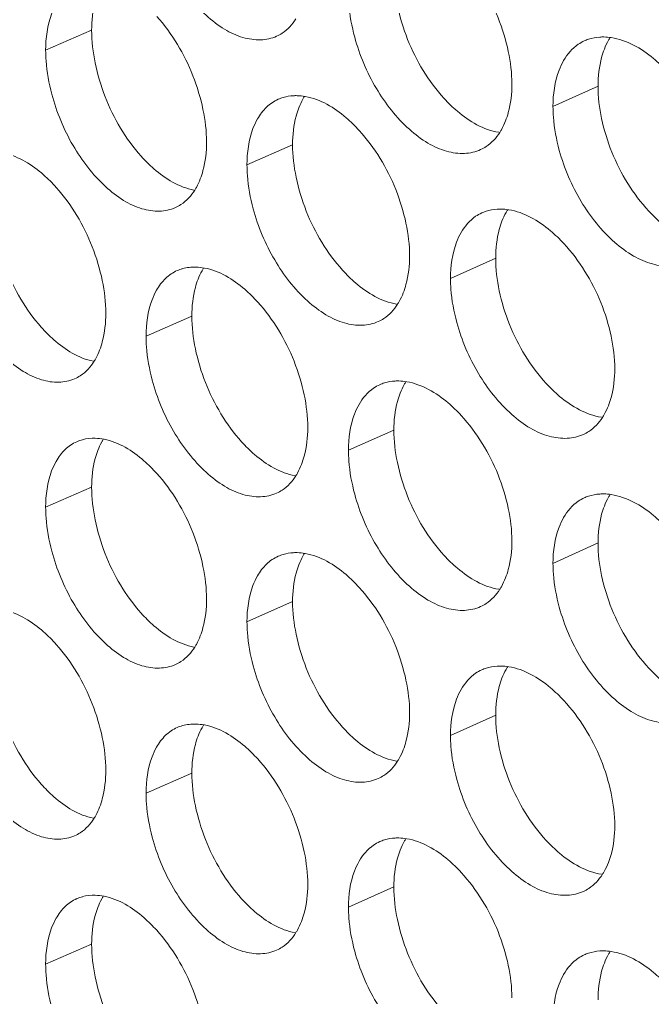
# Model space of a CAD drawing. Header units: millimetres. Extents: x 1177 to 4147, y 93 to 2194.
# Drawn here: x 2555.49 to 2566.4, y 803.63 to 820.49 of the extents above; entities that cross this region are included whole.
import ezdxf

# ---------------------------------------------------------------- set-up
doc = ezdxf.new("R2010")
doc.units = ezdxf.units.MM
doc.header["$LTSCALE"] = 0.1
doc.layers.get('0').update_dxf_attribs({"lineweight": 13})
doc.layers.add('标注', color=251, linetype='Continuous', lineweight=9)

# ---------------------------------------------------------------- blocks, each defined once
blk = doc.blocks.new('02')
at = {"layer": '标注'}
for p, q in [((4421.609, 763.127), (4420.477, 762.635)), ((4434.072, 761.755), (4432.963, 761.25)), ((4426.555, 760.311), (4425.432, 759.813)), ((4431.553, 757.518), (4430.44, 757.015)), ((4424.075, 756.091), (4422.948, 755.596)), ((4429.047, 753.286), (4427.929, 752.786)), ((4421.609, 751.877), (4420.477, 751.385)), ((4421.609, 751.877), (4420.477, 751.385)), ((4434.072, 750.505), (4432.963, 750)), ((4426.555, 749.061), (4425.432, 748.563)), ((4426.555, 749.061), (4425.432, 748.563)), ((4431.553, 746.268), (4430.44, 745.765)), ((4431.553, 746.268), (4430.44, 745.765)), ((4424.075, 744.841), (4422.948, 744.346)), ((4429.047, 742.036), (4427.929, 741.536)), ((4421.609, 740.627), (4420.477, 740.135))]:
    blk.add_line(p, q, dxfattribs=at)
for centre, radius, start, end in [((4434.159, 761.933), 1.026, 108.4653, 114.5554), ((4426.606, 760.513), 1.001, 106.2734, 113.935), ((4431.628, 757.704), 1.017, 107.7472, 114.3481), ((4424.114, 756.302), 0.993, 105.5171, 113.729), ((4429.11, 753.481), 1.009, 107.0166, 114.1413), ((4421.636, 752.096), 0.984, 104.7476, 113.5233), ((4421.636, 752.096), 0.984, 104.7476, 113.5233), ((4434.159, 750.683), 1.026, 108.4653, 114.5554), ((4426.606, 749.263), 1.001, 106.2734, 113.935), ((4426.606, 749.263), 1.001, 106.2734, 113.935), ((4431.628, 746.454), 1.017, 107.7472, 114.3481), ((4431.628, 746.454), 1.017, 107.7472, 114.3481), ((4424.114, 745.052), 0.993, 105.5171, 113.729), ((4429.11, 742.231), 1.009, 107.0166, 114.1413), ((4421.636, 740.846), 0.984, 104.7476, 113.5233), ((4434.159, 739.433), 1.026, 108.4653, 114.5554)]:
    blk.add_arc(centre, radius, start, end, dxfattribs=at)
for points, knots in [([(4423.101, 765.765), (4423.219, 765.325), (4423.562, 764.498), (4424.227, 763.634), (4424.849, 763.148), (4425.308, 762.935), (4425.756, 762.867), (4426.038, 762.926), (4426.16, 762.981)], [0, 0, 0, 0, 0.299735, 0.582272, 0.706518, 0.81572, 0.911912, 1, 1, 1, 1]), ([(4431.952, 761.805), (4431.952, 762.074), (4431.883, 762.633), (4431.551, 763.714), (4431.092, 764.47), (4430.706, 764.89)], [0, 0, 0, 0, 0.238495, 0.494451, 1, 1, 1, 1]), ([(4429.047, 764.536), (4429.047, 764.267), (4429.116, 763.708), (4429.444, 762.627), (4429.9, 761.869), (4430.284, 761.449)], [0, 0, 0, 0, 0.238709, 0.494811, 1, 1, 1, 1]), ([(4421.761, 764.034), (4421.736, 763.968), (4421.642, 763.674), (4421.609, 763.363), (4421.609, 763.127)], [0, 0, 0, 0, 0.230754, 1, 1, 1, 1]), ([(4427.929, 764.036), (4427.929, 763.949), (4427.944, 763.585), (4428.011, 763.224), (4428.084, 762.956)], [0, 0, 0, 0, 0.238197, 1, 1, 1, 1]), ([(4420.734, 763.765), (4420.691, 763.689), (4420.53, 763.334), (4420.477, 762.936), (4420.477, 762.635)], [0, 0, 0, 0, 0.224496, 1, 1, 1, 1]), ([(4424.437, 760.376), (4424.437, 760.645), (4424.369, 761.204), (4424.042, 762.286), (4423.591, 763.045), (4423.21, 763.469)], [0, 0, 0, 0, 0.238705, 0.494901, 1, 1, 1, 1]), ([(4426.16, 762.981), (4426.208, 763.002), (4426.399, 763.105), (4426.55, 763.273), (4426.637, 763.412)], [0, 0, 0, 0, 0.241404, 1, 1, 1, 1]), ([(4421.609, 763.127), (4421.609, 762.857), (4421.676, 762.298), (4422, 761.216), (4422.447, 760.455), (4422.827, 760.031)], [0, 0, 0, 0, 0.238919, 0.49526, 1, 1, 1, 1]), ([(4428.084, 762.956), (4428.203, 762.516), (4428.552, 761.687), (4429.226, 760.826), (4429.855, 760.344), (4430.321, 760.134), (4430.774, 760.07), (4431.058, 760.133), (4431.182, 760.189)], [0, 0, 0, 0, 0.298788, 0.580857, 0.705138, 0.814605, 0.911286, 1, 1, 1, 1]), ([(4434.215, 762.962), (4434.182, 762.963), (4434.053, 762.96), (4433.925, 762.936), (4433.835, 762.906)], [0, 0, 0, 0, 0.257054, 1, 1, 1, 1]), ([(4434.372, 762.95), (4434.358, 762.929), (4434.303, 762.837), (4434.257, 762.74), (4434.228, 762.664)], [0, 0, 0, 0, 0.242189, 1, 1, 1, 1]), ([(4435.769, 762.117), (4435.664, 762.229), (4435.277, 762.602), (4434.778, 762.891), (4434.396, 762.947)], [0, 0, 0, 0, 0.284973, 1, 1, 1, 1]), ([(4433.733, 762.866), (4433.681, 762.842), (4433.475, 762.726), (4433.315, 762.537), (4433.226, 762.382)], [0, 0, 0, 0, 0.240785, 1, 1, 1, 1]), ([(4420.477, 762.635), (4420.477, 762.548), (4420.492, 762.183), (4420.558, 761.822), (4420.629, 761.554)], [0, 0, 0, 0, 0.238111, 1, 1, 1, 1]), ([(4434.228, 762.664), (4434.202, 762.598), (4434.106, 762.304), (4434.072, 761.992), (4434.072, 761.755)], [0, 0, 0, 0, 0.231495, 1, 1, 1, 1]), ([(4433.226, 762.382), (4433.182, 762.306), (4433.018, 761.95), (4432.963, 761.552), (4432.963, 761.25)], [0, 0, 0, 0, 0.225686, 1, 1, 1, 1]), ([(4431.796, 760.897), (4431.822, 760.964), (4431.918, 761.257), (4431.952, 761.568), (4431.952, 761.805)], [0, 0, 0, 0, 0.231431, 1, 1, 1, 1]), ([(4434.072, 761.755), (4434.072, 761.486), (4434.141, 760.927), (4434.473, 759.847), (4434.934, 759.092), (4435.322, 758.674)], [0, 0, 0, 0, 0.23857, 0.494512, 1, 1, 1, 1]), ([(4420.629, 761.554), (4420.746, 761.114), (4421.087, 760.287), (4421.748, 759.422), (4422.365, 758.934), (4422.821, 758.719), (4423.267, 758.649), (4423.547, 758.707), (4423.669, 758.761)], [0, 0, 0, 0, 0.300212, 0.582985, 0.707214, 0.816283, 0.912228, 1, 1, 1, 1]), ([(4426.665, 761.517), (4426.635, 761.518), (4426.521, 761.516), (4426.407, 761.498), (4426.325, 761.474)], [0, 0, 0, 0, 0.256633, 1, 1, 1, 1]), ([(4426.845, 761.496), (4426.832, 761.474), (4426.78, 761.385), (4426.737, 761.291), (4426.708, 761.218)], [0, 0, 0, 0, 0.242119, 1, 1, 1, 1]), ([(4428.194, 760.661), (4428.093, 760.772), (4427.72, 761.14), (4427.239, 761.431), (4426.868, 761.497)], [0, 0, 0, 0, 0.285096, 1, 1, 1, 1]), ([(4426.2, 761.428), (4426.095, 761.382), (4425.895, 761.245), (4425.752, 761.051), (4425.692, 760.944)], [0, 0, 0, 0, 0.481736, 1, 1, 1, 1]), ([(4430.284, 761.449), (4430.387, 761.337), (4430.765, 760.966), (4431.254, 760.675), (4431.631, 760.615)], [0, 0, 0, 0, 0.285206, 1, 1, 1, 1]), ([(4432.963, 761.25), (4432.963, 761.163), (4432.978, 760.799), (4433.046, 760.438), (4433.119, 760.171)], [0, 0, 0, 0, 0.238256, 1, 1, 1, 1]), ([(4426.708, 761.218), (4426.683, 761.152), (4426.588, 760.859), (4426.555, 760.547), (4426.555, 760.311)], [0, 0, 0, 0, 0.23105, 1, 1, 1, 1]), ([(4425.692, 760.944), (4425.648, 760.868), (4425.485, 760.513), (4425.432, 760.115), (4425.432, 759.813)], [0, 0, 0, 0, 0.224968, 1, 1, 1, 1]), ([(4431.654, 760.614), (4431.667, 760.635), (4431.722, 760.726), (4431.767, 760.823), (4431.796, 760.897)], [0, 0, 0, 0, 0.242178, 1, 1, 1, 1]), ([(4429.434, 757.573), (4429.434, 757.842), (4429.365, 758.401), (4429.035, 759.482), (4428.579, 760.239), (4428.194, 760.661)], [0, 0, 0, 0, 0.238564, 0.494601, 1, 1, 1, 1]), ([(4431.182, 760.189), (4431.229, 760.21), (4431.417, 760.313), (4431.567, 760.477), (4431.654, 760.614)], [0, 0, 0, 0, 0.241969, 1, 1, 1, 1]), ([(4424.284, 759.469), (4424.309, 759.535), (4424.404, 759.828), (4424.437, 760.139), (4424.437, 760.376)], [0, 0, 0, 0, 0.230986, 1, 1, 1, 1]), ([(4426.555, 760.311), (4426.555, 760.041), (4426.623, 759.482), (4426.95, 758.4), (4427.402, 757.642), (4427.785, 757.22)], [0, 0, 0, 0, 0.238779, 0.49496, 1, 1, 1, 1]), ([(4420.738, 759.257), (4420.64, 759.367), (4420.28, 759.73), (4419.819, 760.023), (4419.459, 760.097)], [0, 0, 0, 0, 0.285164, 1, 1, 1, 1]), ([(4422.827, 760.031), (4422.926, 759.92), (4423.29, 759.553), (4423.761, 759.261), (4424.126, 759.192)], [0, 0, 0, 0, 0.285312, 1, 1, 1, 1]), ([(4433.119, 760.171), (4433.24, 759.73), (4433.594, 758.9), (4434.278, 758.041), (4434.915, 757.563), (4435.386, 757.357), (4435.845, 757.297), (4436.132, 757.364), (4436.256, 757.421)], [0, 0, 0, 0, 0.29785, 0.579458, 0.703775, 0.813505, 0.91067, 1, 1, 1, 1]), ([(4425.432, 759.813), (4425.432, 759.726), (4425.447, 759.362), (4425.514, 759.001), (4425.586, 758.733)], [0, 0, 0, 0, 0.238168, 1, 1, 1, 1]), ([(4424.148, 759.194), (4424.161, 759.215), (4424.213, 759.304), (4424.256, 759.397), (4424.284, 759.469)], [0, 0, 0, 0, 0.242119, 1, 1, 1, 1]), ([(4421.958, 756.161), (4421.958, 756.43), (4421.89, 756.989), (4421.566, 758.072), (4421.118, 758.832), (4420.738, 759.257)], [0, 0, 0, 0, 0.238776, 0.495052, 1, 1, 1, 1]), ([(4423.669, 758.761), (4423.717, 758.782), (4423.909, 758.885), (4424.061, 759.054), (4424.148, 759.194)], [0, 0, 0, 0, 0.241108, 1, 1, 1, 1]), ([(4419.156, 758.919), (4419.156, 758.649), (4419.223, 758.09), (4419.545, 757.007), (4419.99, 756.245), (4420.367, 755.82)], [0, 0, 0, 0, 0.23899, 0.49541, 1, 1, 1, 1]), ([(4425.586, 758.733), (4425.704, 758.293), (4426.05, 757.465), (4426.72, 756.602), (4427.345, 756.118), (4427.808, 755.906), (4428.258, 755.84), (4428.542, 755.902), (4428.664, 755.957)], [0, 0, 0, 0, 0.299261, 0.581563, 0.705826, 0.815161, 0.911598, 1, 1, 1, 1]), ([(4431.209, 758.631), (4431.157, 758.607), (4430.95, 758.492), (4430.791, 758.302), (4430.702, 758.147)], [0, 0, 0, 0, 0.240568, 1, 1, 1, 1]), ([(4431.685, 758.725), (4431.653, 758.725), (4431.53, 758.723), (4431.406, 758.701), (4431.318, 758.673)], [0, 0, 0, 0, 0.25692, 1, 1, 1, 1]), ([(4431.85, 758.71), (4431.836, 758.688), (4431.782, 758.597), (4431.737, 758.501), (4431.708, 758.426)], [0, 0, 0, 0, 0.242162, 1, 1, 1, 1]), ([(4433.231, 757.875), (4433.127, 757.987), (4432.745, 758.359), (4432.252, 758.648), (4431.873, 758.708)], [0, 0, 0, 0, 0.28502, 1, 1, 1, 1]), ([(4435.322, 758.674), (4435.427, 758.561), (4435.814, 758.187), (4436.316, 757.898), (4436.699, 757.844)], [0, 0, 0, 0, 0.285106, 1, 1, 1, 1]), ([(4431.708, 758.426), (4431.682, 758.36), (4431.587, 758.066), (4431.553, 757.755), (4431.553, 757.518)], [0, 0, 0, 0, 0.231346, 1, 1, 1, 1]), ([(4430.702, 758.147), (4430.658, 758.071), (4430.494, 757.715), (4430.44, 757.317), (4430.44, 757.015)], [0, 0, 0, 0, 0.225445, 1, 1, 1, 1]), ([(4434.484, 754.794), (4434.484, 755.063), (4434.414, 755.621), (4434.08, 756.702), (4433.619, 757.457), (4433.231, 757.875)], [0, 0, 0, 0, 0.238425, 0.494301, 1, 1, 1, 1]), ([(4429.279, 756.665), (4429.305, 756.732), (4429.4, 757.025), (4429.434, 757.336), (4429.434, 757.573)], [0, 0, 0, 0, 0.231283, 1, 1, 1, 1]), ([(4431.553, 757.518), (4431.553, 757.249), (4431.622, 756.69), (4431.952, 755.609), (4432.41, 754.852), (4432.797, 754.433)], [0, 0, 0, 0, 0.238639, 0.494661, 1, 1, 1, 1]), ([(4418.171, 757.348), (4418.287, 756.908), (4418.626, 756.082), (4419.282, 755.216), (4419.895, 754.726), (4420.348, 754.509), (4420.791, 754.437), (4421.07, 754.493), (4421.191, 754.546)], [0, 0, 0, 0, 0.30069, 0.583702, 0.707914, 0.81685, 0.912547, 1, 1, 1, 1]), ([(4423.715, 757.211), (4423.61, 757.165), (4423.41, 757.028), (4423.267, 756.834), (4423.206, 756.727)], [0, 0, 0, 0, 0.481324, 1, 1, 1, 1]), ([(4424.363, 757.272), (4424.35, 757.251), (4424.298, 757.163), (4424.256, 757.07), (4424.228, 756.998)], [0, 0, 0, 0, 0.242103, 1, 1, 1, 1]), ([(4425.696, 756.437), (4425.596, 756.547), (4425.227, 756.914), (4424.752, 757.206), (4424.385, 757.274)], [0, 0, 0, 0, 0.285125, 1, 1, 1, 1]), ([(4427.785, 757.22), (4427.887, 757.109), (4428.26, 756.739), (4428.743, 756.448), (4429.116, 756.385)], [0, 0, 0, 0, 0.285248, 1, 1, 1, 1]), ([(4424.228, 756.998), (4424.203, 756.932), (4424.108, 756.639), (4424.075, 756.328), (4424.075, 756.091)], [0, 0, 0, 0, 0.230902, 1, 1, 1, 1]), ([(4430.44, 757.015), (4430.44, 756.928), (4430.455, 756.564), (4430.522, 756.203), (4430.595, 755.936)], [0, 0, 0, 0, 0.238227, 1, 1, 1, 1]), ([(4423.206, 756.727), (4423.163, 756.651), (4423.001, 756.295), (4422.948, 755.898), (4422.948, 755.596)], [0, 0, 0, 0, 0.224731, 1, 1, 1, 1]), ([(4429.139, 756.385), (4429.152, 756.406), (4429.206, 756.496), (4429.25, 756.591), (4429.279, 756.665)], [0, 0, 0, 0, 0.242155, 1, 1, 1, 1]), ([(4426.929, 753.346), (4426.929, 753.616), (4426.86, 754.175), (4426.532, 755.256), (4426.079, 756.014), (4425.696, 756.437)], [0, 0, 0, 0, 0.238635, 0.494751, 1, 1, 1, 1]), ([(4428.664, 755.957), (4428.712, 755.978), (4428.901, 756.081), (4429.052, 756.247), (4429.139, 756.385)], [0, 0, 0, 0, 0.24169, 1, 1, 1, 1]), ([(4421.806, 755.254), (4421.831, 755.321), (4421.925, 755.614), (4421.958, 755.924), (4421.958, 756.161)], [0, 0, 0, 0, 0.230838, 1, 1, 1, 1]), ([(4424.075, 756.091), (4424.075, 755.821), (4424.143, 755.262), (4424.468, 754.18), (4424.918, 753.421), (4425.3, 752.998)], [0, 0, 0, 0, 0.238849, 0.49511, 1, 1, 1, 1]), ([(4420.367, 755.82), (4420.465, 755.71), (4420.825, 755.344), (4421.289, 755.051), (4421.651, 754.98)], [0, 0, 0, 0, 0.285334, 1, 1, 1, 1]), ([(4430.595, 755.936), (4430.715, 755.495), (4431.066, 754.666), (4431.746, 753.806), (4432.379, 753.325), (4432.847, 753.117), (4433.303, 753.056), (4433.588, 753.12), (4433.712, 753.177)], [0, 0, 0, 0, 0.298318, 0.580156, 0.704454, 0.814053, 0.910977, 1, 1, 1, 1]), ([(4422.948, 755.596), (4422.948, 755.509), (4422.963, 755.145), (4423.029, 754.784), (4423.101, 754.515)], [0, 0, 0, 0, 0.23814, 1, 1, 1, 1]), ([(4421.673, 754.983), (4421.686, 755.004), (4421.736, 755.091), (4421.778, 755.183), (4421.806, 755.254)], [0, 0, 0, 0, 0.242107, 1, 1, 1, 1]), ([(4421.191, 754.546), (4421.24, 754.567), (4421.433, 754.671), (4421.586, 754.842), (4421.673, 754.983)], [0, 0, 0, 0, 0.240804, 1, 1, 1, 1]), ([(4434.327, 753.885), (4434.353, 753.952), (4434.449, 754.245), (4434.484, 754.557), (4434.484, 754.794)], [0, 0, 0, 0, 0.23158, 1, 1, 1, 1]), ([(4423.101, 754.515), (4423.219, 754.075), (4423.562, 753.248), (4424.227, 752.384), (4424.849, 751.898), (4425.308, 751.685), (4425.756, 751.617), (4426.038, 751.676), (4426.16, 751.731)], [0, 0, 0, 0, 0.299735, 0.582272, 0.706518, 0.81572, 0.911912, 1, 1, 1, 1]), ([(4429.168, 754.493), (4429.138, 754.494), (4429.019, 754.492), (4428.9, 754.472), (4428.815, 754.446)], [0, 0, 0, 0, 0.25678, 1, 1, 1, 1]), ([(4428.698, 754.402), (4428.646, 754.378), (4428.438, 754.263), (4428.279, 754.073), (4428.19, 753.918)], [0, 0, 0, 0, 0.240345, 1, 1, 1, 1]), ([(4429.341, 754.475), (4429.328, 754.453), (4429.274, 754.363), (4429.23, 754.268), (4429.202, 754.194)], [0, 0, 0, 0, 0.242139, 1, 1, 1, 1]), ([(4430.706, 753.64), (4430.604, 753.752), (4430.226, 754.121), (4429.739, 754.412), (4429.364, 754.474)], [0, 0, 0, 0, 0.285061, 1, 1, 1, 1]), ([(4432.797, 754.433), (4432.9, 754.321), (4433.283, 753.948), (4433.779, 753.658), (4434.158, 753.601)], [0, 0, 0, 0, 0.285159, 1, 1, 1, 1]), ([(4429.202, 754.194), (4429.176, 754.128), (4429.081, 753.835), (4429.047, 753.523), (4429.047, 753.286)], [0, 0, 0, 0, 0.231198, 1, 1, 1, 1]), ([(4428.19, 753.918), (4428.147, 753.841), (4427.983, 753.486), (4427.929, 753.088), (4427.929, 752.786)], [0, 0, 0, 0, 0.225206, 1, 1, 1, 1]), ([(4434.182, 753.598), (4434.196, 753.62), (4434.251, 753.712), (4434.297, 753.81), (4434.327, 753.885)], [0, 0, 0, 0, 0.242205, 1, 1, 1, 1]), ([(4431.952, 750.555), (4431.952, 750.824), (4431.883, 751.383), (4431.551, 752.464), (4431.092, 753.22), (4430.706, 753.64)], [0, 0, 0, 0, 0.238495, 0.494451, 1, 1, 1, 1]), ([(4433.712, 753.177), (4433.759, 753.198), (4433.945, 753.301), (4434.095, 753.463), (4434.182, 753.598)], [0, 0, 0, 0, 0.242239, 1, 1, 1, 1]), ([(4426.775, 752.439), (4426.8, 752.506), (4426.895, 752.799), (4426.929, 753.11), (4426.929, 753.346)], [0, 0, 0, 0, 0.231134, 1, 1, 1, 1]), ([(4421.893, 753.055), (4421.881, 753.034), (4421.83, 752.947), (4421.788, 752.855), (4421.761, 752.784)], [0, 0, 0, 0, 0.242091, 1, 1, 1, 1]), ([(4421.893, 753.055), (4421.881, 753.034), (4421.83, 752.947), (4421.788, 752.855), (4421.761, 752.784)], [0, 0, 0, 0, 0.242091, 1, 1, 1, 1]), ([(4423.21, 752.219), (4423.111, 752.329), (4422.747, 752.694), (4422.279, 752.987), (4421.915, 753.058)], [0, 0, 0, 0, 0.285148, 1, 1, 1, 1]), ([(4423.21, 752.219), (4423.111, 752.329), (4422.747, 752.694), (4422.279, 752.987), (4421.915, 753.058)], [0, 0, 0, 0, 0.285148, 1, 1, 1, 1]), ([(4429.047, 753.286), (4429.047, 753.017), (4429.116, 752.458), (4429.444, 751.377), (4429.9, 750.619), (4430.284, 750.199)], [0, 0, 0, 0, 0.238709, 0.494811, 1, 1, 1, 1]), ([(4421.243, 752.999), (4421.138, 752.953), (4420.937, 752.817), (4420.795, 752.622), (4420.734, 752.515)], [0, 0, 0, 0, 0.480902, 1, 1, 1, 1]), ([(4421.243, 752.999), (4421.138, 752.953), (4420.937, 752.817), (4420.795, 752.622), (4420.734, 752.515)], [0, 0, 0, 0, 0.480902, 1, 1, 1, 1]), ([(4425.3, 752.998), (4425.4, 752.887), (4425.769, 752.518), (4426.246, 752.226), (4426.614, 752.161)], [0, 0, 0, 0, 0.285283, 1, 1, 1, 1]), ([(4421.761, 752.784), (4421.736, 752.718), (4421.642, 752.424), (4421.609, 752.113), (4421.609, 751.877)], [0, 0, 0, 0, 0.230754, 1, 1, 1, 1]), ([(4421.761, 752.784), (4421.736, 752.718), (4421.642, 752.424), (4421.609, 752.113), (4421.609, 751.877)], [0, 0, 0, 0, 0.230754, 1, 1, 1, 1]), ([(4427.929, 752.786), (4427.929, 752.699), (4427.944, 752.335), (4428.011, 751.974), (4428.084, 751.706)], [0, 0, 0, 0, 0.238197, 1, 1, 1, 1]), ([(4420.734, 752.515), (4420.691, 752.439), (4420.53, 752.084), (4420.477, 751.686), (4420.477, 751.385)], [0, 0, 0, 0, 0.224496, 1, 1, 1, 1]), ([(4420.734, 752.515), (4420.691, 752.439), (4420.53, 752.084), (4420.477, 751.686), (4420.477, 751.385)], [0, 0, 0, 0, 0.224496, 1, 1, 1, 1]), ([(4426.637, 752.162), (4426.65, 752.183), (4426.703, 752.272), (4426.746, 752.366), (4426.775, 752.439)], [0, 0, 0, 0, 0.242135, 1, 1, 1, 1]), ([(4424.437, 749.126), (4424.437, 749.395), (4424.369, 749.954), (4424.042, 751.036), (4423.591, 751.795), (4423.21, 752.219)], [0, 0, 0, 0, 0.238705, 0.494901, 1, 1, 1, 1]), ([(4424.437, 749.126), (4424.437, 749.395), (4424.369, 749.954), (4424.042, 751.036), (4423.591, 751.795), (4423.21, 752.219)], [0, 0, 0, 0, 0.238705, 0.494901, 1, 1, 1, 1]), ([(4426.16, 751.731), (4426.208, 751.752), (4426.399, 751.855), (4426.55, 752.023), (4426.637, 752.162)], [0, 0, 0, 0, 0.241404, 1, 1, 1, 1]), ([(4421.609, 751.877), (4421.609, 751.607), (4421.676, 751.048), (4422, 749.966), (4422.447, 749.205), (4422.827, 748.781)], [0, 0, 0, 0, 0.238919, 0.49526, 1, 1, 1, 1]), ([(4421.609, 751.877), (4421.609, 751.607), (4421.676, 751.048), (4422, 749.966), (4422.447, 749.205), (4422.827, 748.781)], [0, 0, 0, 0, 0.238919, 0.49526, 1, 1, 1, 1]), ([(4428.084, 751.706), (4428.203, 751.266), (4428.552, 750.437), (4429.226, 749.576), (4429.855, 749.094), (4430.321, 748.884), (4430.774, 748.82), (4431.058, 748.883), (4431.182, 748.939)], [0, 0, 0, 0, 0.298788, 0.580857, 0.705138, 0.814605, 0.911286, 1, 1, 1, 1]), ([(4433.733, 751.616), (4433.681, 751.592), (4433.475, 751.476), (4433.315, 751.287), (4433.226, 751.132)], [0, 0, 0, 0, 0.240785, 1, 1, 1, 1]), ([(4434.215, 751.712), (4434.182, 751.713), (4434.053, 751.71), (4433.925, 751.686), (4433.835, 751.656)], [0, 0, 0, 0, 0.257054, 1, 1, 1, 1]), ([(4434.372, 751.7), (4434.358, 751.679), (4434.303, 751.587), (4434.257, 751.49), (4434.228, 751.414)], [0, 0, 0, 0, 0.242189, 1, 1, 1, 1]), ([(4435.769, 750.867), (4435.664, 750.979), (4435.277, 751.352), (4434.778, 751.641), (4434.396, 751.697)], [0, 0, 0, 0, 0.284973, 1, 1, 1, 1]), ([(4420.477, 751.385), (4420.477, 751.298), (4420.492, 750.933), (4420.558, 750.572), (4420.629, 750.304)], [0, 0, 0, 0, 0.238111, 1, 1, 1, 1]), ([(4420.477, 751.385), (4420.477, 751.298), (4420.492, 750.933), (4420.558, 750.572), (4420.629, 750.304)], [0, 0, 0, 0, 0.238111, 1, 1, 1, 1]), ([(4434.228, 751.414), (4434.202, 751.348), (4434.106, 751.054), (4434.072, 750.742), (4434.072, 750.505)], [0, 0, 0, 0, 0.231495, 1, 1, 1, 1]), ([(4433.226, 751.132), (4433.182, 751.056), (4433.018, 750.7), (4432.963, 750.302), (4432.963, 750)], [0, 0, 0, 0, 0.225686, 1, 1, 1, 1]), ([(4431.796, 749.647), (4431.822, 749.714), (4431.918, 750.007), (4431.952, 750.318), (4431.952, 750.555)], [0, 0, 0, 0, 0.231431, 1, 1, 1, 1]), ([(4434.072, 750.505), (4434.072, 750.236), (4434.141, 749.677), (4434.473, 748.597), (4434.934, 747.842), (4435.322, 747.424)], [0, 0, 0, 0, 0.23857, 0.494512, 1, 1, 1, 1]), ([(4420.629, 750.304), (4420.746, 749.864), (4421.087, 749.037), (4421.748, 748.172), (4422.365, 747.684), (4422.821, 747.469), (4423.267, 747.399), (4423.547, 747.457), (4423.669, 747.511)], [0, 0, 0, 0, 0.300212, 0.582985, 0.707214, 0.816283, 0.912228, 1, 1, 1, 1]), ([(4420.629, 750.304), (4420.746, 749.864), (4421.087, 749.037), (4421.748, 748.172), (4422.365, 747.684), (4422.821, 747.469), (4423.267, 747.399), (4423.547, 747.457), (4423.669, 747.511)], [0, 0, 0, 0, 0.300212, 0.582985, 0.707214, 0.816283, 0.912228, 1, 1, 1, 1]), ([(4426.2, 750.178), (4426.095, 750.132), (4425.895, 749.995), (4425.752, 749.801), (4425.692, 749.694)], [0, 0, 0, 0, 0.481736, 1, 1, 1, 1]), ([(4426.2, 750.178), (4426.095, 750.132), (4425.895, 749.995), (4425.752, 749.801), (4425.692, 749.694)], [0, 0, 0, 0, 0.481736, 1, 1, 1, 1]), ([(4426.665, 750.267), (4426.635, 750.268), (4426.521, 750.266), (4426.407, 750.248), (4426.325, 750.224)], [0, 0, 0, 0, 0.256633, 1, 1, 1, 1]), ([(4426.665, 750.267), (4426.635, 750.268), (4426.521, 750.266), (4426.407, 750.248), (4426.325, 750.224)], [0, 0, 0, 0, 0.256633, 1, 1, 1, 1]), ([(4426.845, 750.246), (4426.832, 750.224), (4426.78, 750.135), (4426.737, 750.041), (4426.708, 749.968)], [0, 0, 0, 0, 0.242119, 1, 1, 1, 1]), ([(4426.845, 750.246), (4426.832, 750.224), (4426.78, 750.135), (4426.737, 750.041), (4426.708, 749.968)], [0, 0, 0, 0, 0.242119, 1, 1, 1, 1]), ([(4428.194, 749.411), (4428.093, 749.522), (4427.72, 749.89), (4427.239, 750.181), (4426.868, 750.247)], [0, 0, 0, 0, 0.285096, 1, 1, 1, 1]), ([(4428.194, 749.411), (4428.093, 749.522), (4427.72, 749.89), (4427.239, 750.181), (4426.868, 750.247)], [0, 0, 0, 0, 0.285096, 1, 1, 1, 1]), ([(4430.284, 750.199), (4430.387, 750.087), (4430.765, 749.716), (4431.254, 749.425), (4431.631, 749.365)], [0, 0, 0, 0, 0.285206, 1, 1, 1, 1]), ([(4426.708, 749.968), (4426.683, 749.902), (4426.588, 749.609), (4426.555, 749.297), (4426.555, 749.061)], [0, 0, 0, 0, 0.23105, 1, 1, 1, 1]), ([(4426.708, 749.968), (4426.683, 749.902), (4426.588, 749.609), (4426.555, 749.297), (4426.555, 749.061)], [0, 0, 0, 0, 0.23105, 1, 1, 1, 1]), ([(4432.963, 750), (4432.963, 749.913), (4432.978, 749.549), (4433.046, 749.188), (4433.119, 748.921)], [0, 0, 0, 0, 0.238256, 1, 1, 1, 1]), ([(4425.692, 749.694), (4425.648, 749.618), (4425.485, 749.263), (4425.432, 748.865), (4425.432, 748.563)], [0, 0, 0, 0, 0.224968, 1, 1, 1, 1]), ([(4425.692, 749.694), (4425.648, 749.618), (4425.485, 749.263), (4425.432, 748.865), (4425.432, 748.563)], [0, 0, 0, 0, 0.224968, 1, 1, 1, 1]), ([(4431.654, 749.364), (4431.667, 749.385), (4431.722, 749.476), (4431.767, 749.573), (4431.796, 749.647)], [0, 0, 0, 0, 0.242178, 1, 1, 1, 1]), ([(4429.434, 746.323), (4429.434, 746.592), (4429.365, 747.151), (4429.035, 748.232), (4428.579, 748.989), (4428.194, 749.411)], [0, 0, 0, 0, 0.238564, 0.494601, 1, 1, 1, 1]), ([(4429.434, 746.323), (4429.434, 746.592), (4429.365, 747.151), (4429.035, 748.232), (4428.579, 748.989), (4428.194, 749.411)], [0, 0, 0, 0, 0.238564, 0.494601, 1, 1, 1, 1]), ([(4431.182, 748.939), (4431.229, 748.96), (4431.417, 749.063), (4431.567, 749.227), (4431.654, 749.364)], [0, 0, 0, 0, 0.241969, 1, 1, 1, 1]), ([(4424.284, 748.219), (4424.309, 748.285), (4424.404, 748.578), (4424.437, 748.889), (4424.437, 749.126)], [0, 0, 0, 0, 0.230986, 1, 1, 1, 1]), ([(4424.284, 748.219), (4424.309, 748.285), (4424.404, 748.578), (4424.437, 748.889), (4424.437, 749.126)], [0, 0, 0, 0, 0.230986, 1, 1, 1, 1]), ([(4426.555, 749.061), (4426.555, 748.791), (4426.623, 748.232), (4426.95, 747.15), (4427.402, 746.392), (4427.785, 745.97)], [0, 0, 0, 0, 0.238779, 0.49496, 1, 1, 1, 1]), ([(4426.555, 749.061), (4426.555, 748.791), (4426.623, 748.232), (4426.95, 747.15), (4427.402, 746.392), (4427.785, 745.97)], [0, 0, 0, 0, 0.238779, 0.49496, 1, 1, 1, 1]), ([(4420.738, 748.007), (4420.64, 748.117), (4420.28, 748.48), (4419.819, 748.773), (4419.459, 748.847)], [0, 0, 0, 0, 0.285164, 1, 1, 1, 1]), ([(4422.827, 748.781), (4422.926, 748.67), (4423.29, 748.303), (4423.761, 748.011), (4424.126, 747.942)], [0, 0, 0, 0, 0.285312, 1, 1, 1, 1]), ([(4422.827, 748.781), (4422.926, 748.67), (4423.29, 748.303), (4423.761, 748.011), (4424.126, 747.942)], [0, 0, 0, 0, 0.285312, 1, 1, 1, 1]), ([(4433.119, 748.921), (4433.24, 748.48), (4433.594, 747.65), (4434.278, 746.791), (4434.915, 746.313), (4435.386, 746.107), (4435.845, 746.047), (4436.132, 746.114), (4436.256, 746.171)], [0, 0, 0, 0, 0.29785, 0.579458, 0.703775, 0.813505, 0.91067, 1, 1, 1, 1]), ([(4425.432, 748.563), (4425.432, 748.476), (4425.447, 748.112), (4425.514, 747.751), (4425.586, 747.483)], [0, 0, 0, 0, 0.238168, 1, 1, 1, 1]), ([(4425.432, 748.563), (4425.432, 748.476), (4425.447, 748.112), (4425.514, 747.751), (4425.586, 747.483)], [0, 0, 0, 0, 0.238168, 1, 1, 1, 1]), ([(4421.958, 744.911), (4421.958, 745.18), (4421.89, 745.739), (4421.566, 746.822), (4421.118, 747.582), (4420.738, 748.007)], [0, 0, 0, 0, 0.238776, 0.495052, 1, 1, 1, 1]), ([(4424.148, 747.944), (4424.161, 747.965), (4424.213, 748.054), (4424.256, 748.147), (4424.284, 748.219)], [0, 0, 0, 0, 0.242119, 1, 1, 1, 1]), ([(4424.148, 747.944), (4424.161, 747.965), (4424.213, 748.054), (4424.256, 748.147), (4424.284, 748.219)], [0, 0, 0, 0, 0.242119, 1, 1, 1, 1]), ([(4423.669, 747.511), (4423.717, 747.532), (4423.909, 747.635), (4424.061, 747.804), (4424.148, 747.944)], [0, 0, 0, 0, 0.241108, 1, 1, 1, 1]), ([(4423.669, 747.511), (4423.717, 747.532), (4423.909, 747.635), (4424.061, 747.804), (4424.148, 747.944)], [0, 0, 0, 0, 0.241108, 1, 1, 1, 1]), ([(4419.156, 747.669), (4419.156, 747.399), (4419.223, 746.84), (4419.545, 745.757), (4419.99, 744.995), (4420.367, 744.57)], [0, 0, 0, 0, 0.23899, 0.49541, 1, 1, 1, 1]), ([(4425.586, 747.483), (4425.704, 747.043), (4426.05, 746.215), (4426.72, 745.352), (4427.345, 744.868), (4427.808, 744.656), (4428.258, 744.59), (4428.542, 744.652), (4428.664, 744.707)], [0, 0, 0, 0, 0.299261, 0.581563, 0.705826, 0.815161, 0.911598, 1, 1, 1, 1]), ([(4425.586, 747.483), (4425.704, 747.043), (4426.05, 746.215), (4426.72, 745.352), (4427.345, 744.868), (4427.808, 744.656), (4428.258, 744.59), (4428.542, 744.652), (4428.664, 744.707)], [0, 0, 0, 0, 0.299261, 0.581563, 0.705826, 0.815161, 0.911598, 1, 1, 1, 1]), ([(4431.209, 747.381), (4431.157, 747.357), (4430.95, 747.242), (4430.791, 747.052), (4430.702, 746.897)], [0, 0, 0, 0, 0.240568, 1, 1, 1, 1]), ([(4431.209, 747.381), (4431.157, 747.357), (4430.95, 747.242), (4430.791, 747.052), (4430.702, 746.897)], [0, 0, 0, 0, 0.240568, 1, 1, 1, 1]), ([(4431.685, 747.475), (4431.653, 747.475), (4431.53, 747.473), (4431.406, 747.451), (4431.318, 747.423)], [0, 0, 0, 0, 0.25692, 1, 1, 1, 1]), ([(4431.685, 747.475), (4431.653, 747.475), (4431.53, 747.473), (4431.406, 747.451), (4431.318, 747.423)], [0, 0, 0, 0, 0.25692, 1, 1, 1, 1]), ([(4431.85, 747.46), (4431.836, 747.438), (4431.782, 747.347), (4431.737, 747.251), (4431.708, 747.176)], [0, 0, 0, 0, 0.242162, 1, 1, 1, 1]), ([(4431.85, 747.46), (4431.836, 747.438), (4431.782, 747.347), (4431.737, 747.251), (4431.708, 747.176)], [0, 0, 0, 0, 0.242162, 1, 1, 1, 1]), ([(4433.231, 746.625), (4433.127, 746.737), (4432.745, 747.109), (4432.252, 747.398), (4431.873, 747.458)], [0, 0, 0, 0, 0.28502, 1, 1, 1, 1]), ([(4433.231, 746.625), (4433.127, 746.737), (4432.745, 747.109), (4432.252, 747.398), (4431.873, 747.458)], [0, 0, 0, 0, 0.28502, 1, 1, 1, 1]), ([(4435.322, 747.424), (4435.427, 747.311), (4435.814, 746.937), (4436.316, 746.648), (4436.699, 746.594)], [0, 0, 0, 0, 0.285106, 1, 1, 1, 1]), ([(4431.708, 747.176), (4431.682, 747.11), (4431.587, 746.816), (4431.553, 746.505), (4431.553, 746.268)], [0, 0, 0, 0, 0.231346, 1, 1, 1, 1]), ([(4431.708, 747.176), (4431.682, 747.11), (4431.587, 746.816), (4431.553, 746.505), (4431.553, 746.268)], [0, 0, 0, 0, 0.231346, 1, 1, 1, 1]), ([(4430.702, 746.897), (4430.658, 746.821), (4430.494, 746.465), (4430.44, 746.067), (4430.44, 745.765)], [0, 0, 0, 0, 0.225445, 1, 1, 1, 1]), ([(4430.702, 746.897), (4430.658, 746.821), (4430.494, 746.465), (4430.44, 746.067), (4430.44, 745.765)], [0, 0, 0, 0, 0.225445, 1, 1, 1, 1]), ([(4434.484, 743.544), (4434.484, 743.813), (4434.414, 744.371), (4434.08, 745.452), (4433.619, 746.207), (4433.231, 746.625)], [0, 0, 0, 0, 0.238425, 0.494301, 1, 1, 1, 1]), ([(4434.484, 743.544), (4434.484, 743.813), (4434.414, 744.371), (4434.08, 745.452), (4433.619, 746.207), (4433.231, 746.625)], [0, 0, 0, 0, 0.238425, 0.494301, 1, 1, 1, 1]), ([(4429.279, 745.415), (4429.305, 745.482), (4429.4, 745.775), (4429.434, 746.086), (4429.434, 746.323)], [0, 0, 0, 0, 0.231283, 1, 1, 1, 1]), ([(4429.279, 745.415), (4429.305, 745.482), (4429.4, 745.775), (4429.434, 746.086), (4429.434, 746.323)], [0, 0, 0, 0, 0.231283, 1, 1, 1, 1]), ([(4418.171, 746.098), (4418.287, 745.658), (4418.626, 744.832), (4419.282, 743.966), (4419.895, 743.476), (4420.348, 743.259), (4420.791, 743.187), (4421.07, 743.243), (4421.191, 743.296)], [0, 0, 0, 0, 0.30069, 0.583702, 0.707914, 0.81685, 0.912547, 1, 1, 1, 1]), ([(4431.553, 746.268), (4431.553, 745.999), (4431.622, 745.44), (4431.952, 744.359), (4432.41, 743.602), (4432.797, 743.183)], [0, 0, 0, 0, 0.238639, 0.494661, 1, 1, 1, 1]), ([(4431.553, 746.268), (4431.553, 745.999), (4431.622, 745.44), (4431.952, 744.359), (4432.41, 743.602), (4432.797, 743.183)], [0, 0, 0, 0, 0.238639, 0.494661, 1, 1, 1, 1]), ([(4423.715, 745.961), (4423.61, 745.915), (4423.41, 745.778), (4423.267, 745.584), (4423.206, 745.477)], [0, 0, 0, 0, 0.481324, 1, 1, 1, 1]), ([(4424.363, 746.022), (4424.35, 746.001), (4424.298, 745.913), (4424.256, 745.82), (4424.228, 745.748)], [0, 0, 0, 0, 0.242103, 1, 1, 1, 1]), ([(4425.696, 745.187), (4425.596, 745.297), (4425.227, 745.664), (4424.752, 745.956), (4424.385, 746.024)], [0, 0, 0, 0, 0.285125, 1, 1, 1, 1]), ([(4427.785, 745.97), (4427.887, 745.859), (4428.26, 745.489), (4428.743, 745.198), (4429.116, 745.135)], [0, 0, 0, 0, 0.285248, 1, 1, 1, 1]), ([(4427.785, 745.97), (4427.887, 745.859), (4428.26, 745.489), (4428.743, 745.198), (4429.116, 745.135)], [0, 0, 0, 0, 0.285248, 1, 1, 1, 1]), ([(4424.228, 745.748), (4424.203, 745.682), (4424.108, 745.389), (4424.075, 745.078), (4424.075, 744.841)], [0, 0, 0, 0, 0.230902, 1, 1, 1, 1]), ([(4430.44, 745.765), (4430.44, 745.678), (4430.455, 745.314), (4430.522, 744.953), (4430.595, 744.686)], [0, 0, 0, 0, 0.238227, 1, 1, 1, 1]), ([(4430.44, 745.765), (4430.44, 745.678), (4430.455, 745.314), (4430.522, 744.953), (4430.595, 744.686)], [0, 0, 0, 0, 0.238227, 1, 1, 1, 1]), ([(4423.206, 745.477), (4423.163, 745.401), (4423.001, 745.045), (4422.948, 744.648), (4422.948, 744.346)], [0, 0, 0, 0, 0.224731, 1, 1, 1, 1]), ([(4429.139, 745.135), (4429.152, 745.156), (4429.206, 745.246), (4429.25, 745.341), (4429.279, 745.415)], [0, 0, 0, 0, 0.242155, 1, 1, 1, 1]), ([(4429.139, 745.135), (4429.152, 745.156), (4429.206, 745.246), (4429.25, 745.341), (4429.279, 745.415)], [0, 0, 0, 0, 0.242155, 1, 1, 1, 1]), ([(4426.929, 742.096), (4426.929, 742.366), (4426.86, 742.925), (4426.532, 744.006), (4426.079, 744.764), (4425.696, 745.187)], [0, 0, 0, 0, 0.238635, 0.494751, 1, 1, 1, 1]), ([(4428.664, 744.707), (4428.712, 744.728), (4428.901, 744.831), (4429.052, 744.997), (4429.139, 745.135)], [0, 0, 0, 0, 0.24169, 1, 1, 1, 1]), ([(4428.664, 744.707), (4428.712, 744.728), (4428.901, 744.831), (4429.052, 744.997), (4429.139, 745.135)], [0, 0, 0, 0, 0.24169, 1, 1, 1, 1]), ([(4421.806, 744.004), (4421.831, 744.071), (4421.925, 744.364), (4421.958, 744.674), (4421.958, 744.911)], [0, 0, 0, 0, 0.230838, 1, 1, 1, 1]), ([(4424.075, 744.841), (4424.075, 744.571), (4424.143, 744.012), (4424.468, 742.93), (4424.918, 742.171), (4425.3, 741.748)], [0, 0, 0, 0, 0.238849, 0.49511, 1, 1, 1, 1]), ([(4430.595, 744.686), (4430.715, 744.245), (4431.066, 743.416), (4431.746, 742.556), (4432.379, 742.075), (4432.847, 741.867), (4433.303, 741.806), (4433.588, 741.87), (4433.712, 741.927)], [0, 0, 0, 0, 0.298318, 0.580156, 0.704454, 0.814053, 0.910977, 1, 1, 1, 1]), ([(4430.595, 744.686), (4430.715, 744.245), (4431.066, 743.416), (4431.746, 742.556), (4432.379, 742.075), (4432.847, 741.867), (4433.303, 741.806), (4433.588, 741.87), (4433.712, 741.927)], [0, 0, 0, 0, 0.298318, 0.580156, 0.704454, 0.814053, 0.910977, 1, 1, 1, 1]), ([(4420.367, 744.57), (4420.465, 744.46), (4420.825, 744.094), (4421.289, 743.801), (4421.651, 743.73)], [0, 0, 0, 0, 0.285334, 1, 1, 1, 1]), ([(4422.948, 744.346), (4422.948, 744.259), (4422.963, 743.895), (4423.029, 743.534), (4423.101, 743.265)], [0, 0, 0, 0, 0.23814, 1, 1, 1, 1]), ([(4421.673, 743.733), (4421.686, 743.754), (4421.736, 743.841), (4421.778, 743.933), (4421.806, 744.004)], [0, 0, 0, 0, 0.242107, 1, 1, 1, 1]), ([(4421.191, 743.296), (4421.24, 743.317), (4421.433, 743.421), (4421.586, 743.592), (4421.673, 743.733)], [0, 0, 0, 0, 0.240804, 1, 1, 1, 1]), ([(4434.327, 742.635), (4434.353, 742.702), (4434.449, 742.995), (4434.484, 743.307), (4434.484, 743.544)], [0, 0, 0, 0, 0.23158, 1, 1, 1, 1]), ([(4434.327, 742.635), (4434.353, 742.702), (4434.449, 742.995), (4434.484, 743.307), (4434.484, 743.544)], [0, 0, 0, 0, 0.23158, 1, 1, 1, 1]), ([(4423.101, 743.265), (4423.219, 742.825), (4423.562, 741.998), (4424.227, 741.134), (4424.849, 740.648), (4425.308, 740.435), (4425.756, 740.367), (4426.038, 740.426), (4426.16, 740.481)], [0, 0, 0, 0, 0.299735, 0.582272, 0.706518, 0.81572, 0.911912, 1, 1, 1, 1]), ([(4429.168, 743.243), (4429.138, 743.244), (4429.019, 743.242), (4428.9, 743.222), (4428.815, 743.196)], [0, 0, 0, 0, 0.25678, 1, 1, 1, 1]), ([(4429.341, 743.225), (4429.328, 743.203), (4429.274, 743.113), (4429.23, 743.018), (4429.202, 742.944)], [0, 0, 0, 0, 0.242139, 1, 1, 1, 1]), ([(4430.706, 742.39), (4430.604, 742.502), (4430.226, 742.871), (4429.739, 743.162), (4429.364, 743.224)], [0, 0, 0, 0, 0.285061, 1, 1, 1, 1]), ([(4432.797, 743.183), (4432.9, 743.071), (4433.283, 742.698), (4433.779, 742.408), (4434.158, 742.351)], [0, 0, 0, 0, 0.285159, 1, 1, 1, 1]), ([(4432.797, 743.183), (4432.9, 743.071), (4433.283, 742.698), (4433.779, 742.408), (4434.158, 742.351)], [0, 0, 0, 0, 0.285159, 1, 1, 1, 1]), ([(4428.698, 743.152), (4428.646, 743.128), (4428.438, 743.013), (4428.279, 742.823), (4428.19, 742.668)], [0, 0, 0, 0, 0.240345, 1, 1, 1, 1]), ([(4429.202, 742.944), (4429.176, 742.878), (4429.081, 742.585), (4429.047, 742.273), (4429.047, 742.036)], [0, 0, 0, 0, 0.231198, 1, 1, 1, 1]), ([(4428.19, 742.668), (4428.147, 742.591), (4427.983, 742.236), (4427.929, 741.838), (4427.929, 741.536)], [0, 0, 0, 0, 0.225206, 1, 1, 1, 1]), ([(4434.182, 742.348), (4434.196, 742.37), (4434.251, 742.462), (4434.297, 742.56), (4434.327, 742.635)], [0, 0, 0, 0, 0.242205, 1, 1, 1, 1]), ([(4434.182, 742.348), (4434.196, 742.37), (4434.251, 742.462), (4434.297, 742.56), (4434.327, 742.635)], [0, 0, 0, 0, 0.242205, 1, 1, 1, 1]), ([(4431.952, 739.305), (4431.952, 739.574), (4431.883, 740.133), (4431.551, 741.214), (4431.092, 741.97), (4430.706, 742.39)], [0, 0, 0, 0, 0.238495, 0.494451, 1, 1, 1, 1]), ([(4433.712, 741.927), (4433.759, 741.948), (4433.945, 742.051), (4434.095, 742.213), (4434.182, 742.348)], [0, 0, 0, 0, 0.242239, 1, 1, 1, 1]), ([(4433.712, 741.927), (4433.759, 741.948), (4433.945, 742.051), (4434.095, 742.213), (4434.182, 742.348)], [0, 0, 0, 0, 0.242239, 1, 1, 1, 1]), ([(4426.775, 741.189), (4426.8, 741.256), (4426.895, 741.549), (4426.929, 741.86), (4426.929, 742.096)], [0, 0, 0, 0, 0.231134, 1, 1, 1, 1]), ([(4429.047, 742.036), (4429.047, 741.767), (4429.116, 741.208), (4429.444, 740.127), (4429.9, 739.369), (4430.284, 738.949)], [0, 0, 0, 0, 0.238709, 0.494811, 1, 1, 1, 1]), ([(4421.243, 741.749), (4421.138, 741.703), (4420.937, 741.567), (4420.795, 741.372), (4420.734, 741.265)], [0, 0, 0, 0, 0.480902, 1, 1, 1, 1]), ([(4421.893, 741.805), (4421.881, 741.784), (4421.83, 741.697), (4421.788, 741.605), (4421.761, 741.534)], [0, 0, 0, 0, 0.242091, 1, 1, 1, 1]), ([(4423.21, 740.969), (4423.111, 741.079), (4422.747, 741.444), (4422.279, 741.737), (4421.915, 741.808)], [0, 0, 0, 0, 0.285148, 1, 1, 1, 1]), ([(4425.3, 741.748), (4425.4, 741.637), (4425.769, 741.268), (4426.246, 740.976), (4426.614, 740.911)], [0, 0, 0, 0, 0.285283, 1, 1, 1, 1]), ([(4421.761, 741.534), (4421.736, 741.468), (4421.642, 741.174), (4421.609, 740.863), (4421.609, 740.627)], [0, 0, 0, 0, 0.230754, 1, 1, 1, 1]), ([(4427.929, 741.536), (4427.929, 741.449), (4427.944, 741.085), (4428.011, 740.724), (4428.084, 740.456)], [0, 0, 0, 0, 0.238197, 1, 1, 1, 1]), ([(4420.734, 741.265), (4420.691, 741.189), (4420.53, 740.834), (4420.477, 740.436), (4420.477, 740.135)], [0, 0, 0, 0, 0.224496, 1, 1, 1, 1]), ([(4426.637, 740.912), (4426.65, 740.933), (4426.703, 741.022), (4426.746, 741.116), (4426.775, 741.189)], [0, 0, 0, 0, 0.242135, 1, 1, 1, 1]), ([(4424.437, 737.876), (4424.437, 738.145), (4424.369, 738.704), (4424.042, 739.786), (4423.591, 740.545), (4423.21, 740.969)], [0, 0, 0, 0, 0.238705, 0.494901, 1, 1, 1, 1]), ([(4426.16, 740.481), (4426.208, 740.502), (4426.399, 740.605), (4426.55, 740.773), (4426.637, 740.912)], [0, 0, 0, 0, 0.241404, 1, 1, 1, 1]), ([(4421.609, 740.627), (4421.609, 740.357), (4421.676, 739.798), (4422, 738.716), (4422.447, 737.955), (4422.827, 737.531)], [0, 0, 0, 0, 0.238919, 0.49526, 1, 1, 1, 1]), ([(4428.084, 740.456), (4428.203, 740.016), (4428.552, 739.187), (4429.226, 738.326), (4429.855, 737.844), (4430.321, 737.634), (4430.774, 737.57), (4431.058, 737.633), (4431.182, 737.689)], [0, 0, 0, 0, 0.298788, 0.580857, 0.705138, 0.814605, 0.911286, 1, 1, 1, 1]), ([(4433.733, 740.366), (4433.681, 740.342), (4433.475, 740.226), (4433.315, 740.037), (4433.226, 739.882)], [0, 0, 0, 0, 0.240785, 1, 1, 1, 1]), ([(4434.215, 740.462), (4434.182, 740.463), (4434.053, 740.46), (4433.925, 740.436), (4433.835, 740.406)], [0, 0, 0, 0, 0.257054, 1, 1, 1, 1]), ([(4434.372, 740.45), (4434.358, 740.429), (4434.303, 740.337), (4434.257, 740.24), (4434.228, 740.164)], [0, 0, 0, 0, 0.242189, 1, 1, 1, 1]), ([(4435.769, 739.617), (4435.664, 739.729), (4435.277, 740.102), (4434.778, 740.391), (4434.396, 740.447)], [0, 0, 0, 0, 0.284973, 1, 1, 1, 1]), ([(4420.477, 740.135), (4420.477, 740.048), (4420.492, 739.683), (4420.558, 739.322), (4420.629, 739.054)], [0, 0, 0, 0, 0.238111, 1, 1, 1, 1]), ([(4434.228, 740.164), (4434.202, 740.098), (4434.106, 739.804), (4434.072, 739.492), (4434.072, 739.255)], [0, 0, 0, 0, 0.231495, 1, 1, 1, 1]), ([(4433.226, 739.882), (4433.182, 739.806), (4433.018, 739.45), (4432.963, 739.052), (4432.963, 738.75)], [0, 0, 0, 0, 0.225686, 1, 1, 1, 1])]:
    blk.add_open_spline(points, degree=3, knots=knots, dxfattribs=at)
for points in [[(4434.396, 762.947), (4434.336, 762.956), (4434.275, 762.962), (4434.215, 762.962)], [(4426.868, 761.497), (4426.801, 761.508), (4426.733, 761.515), (4426.665, 761.517)], [(4431.873, 758.708), (4431.811, 758.718), (4431.748, 758.724), (4431.685, 758.725)], [(4424.174, 757.297), (4424.065, 757.3), (4423.954, 757.288), (4423.849, 757.258)], [(4424.385, 757.274), (4424.315, 757.287), (4424.245, 757.295), (4424.174, 757.297)], [(4429.364, 754.474), (4429.299, 754.485), (4429.234, 754.492), (4429.168, 754.493)], [(4421.697, 753.083), (4421.592, 753.086), (4421.486, 753.075), (4421.385, 753.048)], [(4421.697, 753.083), (4421.592, 753.086), (4421.486, 753.075), (4421.385, 753.048)], [(4421.915, 753.058), (4421.843, 753.072), (4421.77, 753.081), (4421.697, 753.083)], [(4421.915, 753.058), (4421.843, 753.072), (4421.77, 753.081), (4421.697, 753.083)], [(4434.396, 751.697), (4434.336, 751.706), (4434.275, 751.712), (4434.215, 751.712)], [(4426.868, 750.247), (4426.801, 750.258), (4426.733, 750.265), (4426.665, 750.267)], [(4426.868, 750.247), (4426.801, 750.258), (4426.733, 750.265), (4426.665, 750.267)], [(4431.873, 747.458), (4431.811, 747.468), (4431.748, 747.474), (4431.685, 747.475)], [(4431.873, 747.458), (4431.811, 747.468), (4431.748, 747.474), (4431.685, 747.475)], [(4424.174, 746.047), (4424.065, 746.05), (4423.954, 746.038), (4423.849, 746.008)], [(4424.385, 746.024), (4424.315, 746.037), (4424.245, 746.045), (4424.174, 746.047)], [(4429.364, 743.224), (4429.299, 743.235), (4429.234, 743.242), (4429.168, 743.243)], [(4421.697, 741.833), (4421.592, 741.836), (4421.486, 741.825), (4421.385, 741.798)], [(4421.915, 741.808), (4421.843, 741.822), (4421.77, 741.831), (4421.697, 741.833)], [(4434.396, 740.447), (4434.336, 740.456), (4434.275, 740.462), (4434.215, 740.462)]]:
    blk.add_open_spline(points, degree=3, dxfattribs=at)

msp = doc.modelspace()

# ---------------------------------------------------------------- block references
at = {"xscale": 0.7, "yscale": 0.7, "zscale": 0.7}
msp.add_blockref('02', (-538.391, 286.112), dxfattribs=at)

doc.saveas('drawing.dxf')
